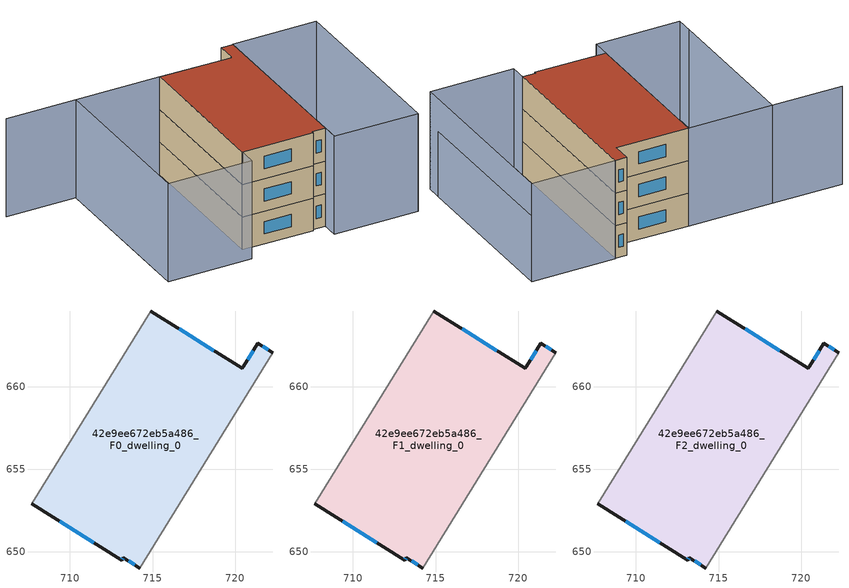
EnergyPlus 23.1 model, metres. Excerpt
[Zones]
42e9ee672eb5a486_F0_dwelling_0
 floor ground (EU_floor_Construction): 721.38,662.61 722.29,662.04 714.23,649.02 713.24,649.64 713.14,649.49 707.68,652.92 714.89,664.57 720.43,661.1 720.48,661.18 z0
 wall outside (EU_wall_Construction): 722.29,662.04 721.38,662.61 720.48,661.18 720.43,661.1 714.89,664.57 / 707.68,652.92 713.14,649.49 713.24,649.64 714.23,649.02 z0:3
 wall adiabatic (EU_wall_Construction): 714.23,649.02 722.29,662.04 / 714.89,664.57 707.68,652.92 z0:3
 window (EU_Window_Construction): 721.1,662.17 720.76,661.63 / 722,662.22 721.66,662.44 / 713.55,649.45 713.92,649.22 / 713.17,649.54 713.21,649.6 / 709.38,651.85 711.44,650.56 / 718.7,662.18 716.61,663.49 z0.93:2.07
42e9ee672eb5a486_F1_dwelling_0
 floor to 42e9ee672eb5a486_F0_dwelling_0 (EU_floor_Construction): 721.38,662.61 722.28,662.04 714.23,649.02 713.24,649.64 713.14,649.49 707.68,652.92 714.89,664.57 720.43,661.1 720.48,661.18 z3
 wall outside (EU_wall_Construction): 722.29,662.04 721.38,662.61 720.48,661.18 720.43,661.1 714.89,664.57 / 707.68,652.92 713.14,649.49 713.24,649.64 714.23,649.02 z3:6
 wall adiabatic (EU_wall_Construction): 714.23,649.02 722.29,662.04 / 714.89,664.57 707.68,652.92 z3:6
 window (EU_Window_Construction): 721.1,662.17 720.76,661.63 / 722,662.22 721.66,662.44 / 713.55,649.45 713.92,649.22 / 713.17,649.54 713.21,649.6 / 709.38,651.85 711.44,650.56 / 718.7,662.18 716.61,663.49 z3.93:5.07
42e9ee672eb5a486_F2_dwelling_0
 floor to 42e9ee672eb5a486_F1_dwelling_0 (EU_floor_Construction): 721.38,662.61 722.28,662.04 714.23,649.02 713.24,649.64 713.14,649.49 707.68,652.92 714.89,664.57 720.43,661.1 720.48,661.18 z6
 wall outside (EU_wall_Construction): 722.29,662.04 721.38,662.61 720.48,661.18 720.43,661.1 714.89,664.57 / 707.68,652.92 713.14,649.49 713.24,649.64 714.23,649.02 z6:9
 wall adiabatic (EU_wall_Construction): 714.23,649.02 722.29,662.04 / 714.89,664.57 707.68,652.92 z6:9
 window (EU_Window_Construction): 721.1,662.17 720.76,661.63 / 722,662.22 721.66,662.44 / 713.55,649.45 713.92,649.22 / 713.17,649.54 713.21,649.6 / 709.38,651.85 711.44,650.56 / 718.7,662.18 716.61,663.49 z6.93:8.07
 roof outside (EU_roof_Construction): 714.23,649.02 722.29,662.04 721.38,662.61 720.48,661.18 720.43,661.1 714.89,664.57 707.68,652.92 713.14,649.49 713.24,649.64 z9
shading: 720.66,644.94 728.78,658.07 z0:6; 703,671.9 708.4,668.57 / 708.4,668.57 701.18,656.88 / 728.79,658.07 719.94,643.76 / 719.94,643.76 713.46,647.77 / 713.46,647.77 722.31,662.08 / 722.31,662.08 728.79,658.07 / 700.36,655.56 708.41,668.58 / 708.41,668.58 714.89,664.58 / 714.89,664.58 706.84,651.55 / 706.84,651.55 700.36,655.56 z0:9
[Building]
EU S2 Campaign: North Axis=0; Terrain=City; Solar Distribution=FullExterior
[Site:Location]
Montreal-Trudeau.Intl.AP: Latitude=45.4667; Longitude=-73.75; Time Zone=-5; Elevation=36
[SizingPeriod:WeatherFileDays]
AnnualSizingPeriod: Begin Month=1; Begin Day of Month=1; End Month=12; End Day of Month=31; Day of Week for Start Day=Monday; Use Weather File Daylight Saving Period=No; Use Weather File Rain and Snow Indicators=No
[MATERIAL]
EU_InternalMass_Material: Roughness=MediumRough; Thickness=0.1; Conductivity=1; Density=1800; Specific Heat=900; Thermal Absorptance=0.9; Solar Absorptance=0.7; Visible Absorptance=0.7
[MATERIAL:NOMASS] Roughness=MediumRough; Thermal Absorptance=0.9; Solar Absorptance=0.7; Visible Absorptance=0.7
Name | Thermal Resistance
EU_wall_NoMass; EU_floor_NoMass | 1.36485
EU_roof_NoMass | 2.55992
[WINDOWMATERIAL:SIMPLEGLAZINGSYSTEM]
EU_Window_SimpleGlazing: UFactor=3.92339; Solar Heat Gain Coefficient=0.8; Visible Transmittance=0.8
[CONSTRUCTION]
EU_wall_Construction: EU_wall_NoMass
EU_roof_Construction: EU_roof_NoMass
EU_floor_Construction: EU_floor_NoMass
EU_Window_Construction: EU_Window_SimpleGlazing
EU_InternalMass_Construction: EU_InternalMass_Material
[ZONE] Type=1; Multiplier=1; Ceiling Height=autocalculate; Volume=318.335; Floor Area=autocalculate; Part of Total Floor Area=Yes
42e9ee672eb5a486_F0_dwelling_0; 42e9ee672eb5a486_F1_dwelling_0; 42e9ee672eb5a486_F2_dwelling_0
[INTERNALMASS] Construction=EU_InternalMass_Construction; Surface Area=106.112
Name | Zone or ZoneList
42e9ee672eb5a486_F0_dwelling_0_EU_InternalMass | 42e9ee672eb5a486_F0_dwelling_0
42e9ee672eb5a486_F1_dwelling_0_EU_InternalMass | 42e9ee672eb5a486_F1_dwelling_0
42e9ee672eb5a486_F2_dwelling_0_EU_InternalMass | 42e9ee672eb5a486_F2_dwelling_0
[OTHEREQUIPMENT] Fuel Type=Electricity; Design Level Calculation Method=Watts/Area; Power per Zone Floor Area=1; Fraction Latent=0; Fraction Radiant=0; Fraction Lost=0; Carbon Dioxide Generation Rate=0; EndUse Subcategory=EU_Step8_InternalGains
Name | Zone or ZoneList or Space or SpaceList | Schedule
EU_Step8_InternalGain_42e9ee672eb5a486_F0_dwelling_0_f000 | 42e9ee672eb5a486_F0_dwelling_0 | EU_Step8_GainSchedule_42e9ee672eb5a486_F0_dwelling_0_f000
EU_Step8_InternalGain_42e9ee672eb5a486_F1_dwelling_0_f000 | 42e9ee672eb5a486_F1_dwelling_0 | EU_Step8_GainSchedule_42e9ee672eb5a486_F1_dwelling_0_f000
EU_Step8_InternalGain_42e9ee672eb5a486_F2_dwelling_0_f000 | 42e9ee672eb5a486_F2_dwelling_0 | EU_Step8_GainSchedule_42e9ee672eb5a486_F2_dwelling_0_f000
[ZONEVENTILATION:DESIGNFLOWRATE] Schedule=EU_AlwaysOn; Design Flow Rate Calculation Method=AirChanges/Hour; Air Changes per Hour=0.860309; Ventilation Type=Natural; Fan Pressure Rise=0; Fan Total Efficiency=1; Constant Term Coefficient=1; Temperature Term Coefficient=0; Velocity Term Coefficient=0; Velocity Squared Term Coefficient=0; Minimum Indoor Temperature=-100; Maximum Indoor Temperature=100; Delta Temperature=-100; Minimum Outdoor Temperature=-100; Maximum Outdoor Temperature=100; Maximum Wind Speed=40
Name | Zone or ZoneList or Space or SpaceList
EU_ConstantAir_42e9ee672eb5a486_F0_dwelling_0 | 42e9ee672eb5a486_F0_dwelling_0
EU_ConstantAir_42e9ee672eb5a486_F1_dwelling_0 | 42e9ee672eb5a486_F1_dwelling_0
EU_ConstantAir_42e9ee672eb5a486_F2_dwelling_0 | 42e9ee672eb5a486_F2_dwelling_0
[HVACTEMPLATE:THERMOSTAT] Constant Heating Setpoint=20; Constant Cooling Setpoint=50
EU_HeatOnly_42e9ee672eb5a486_F0_dwelling_0; EU_HeatOnly_42e9ee672eb5a486_F1_dwelling_0; EU_HeatOnly_42e9ee672eb5a486_F2_dwelling_0
[HVACTEMPLATE:ZONE:IDEALLOADSAIRSYSTEM] System Availability Schedule=EU_AlwaysOn; Maximum Heating Supply Air Temperature=50; Minimum Cooling Supply Air Temperature=13; Maximum Heating Supply Air Humidity Ratio=0.0156; Minimum Cooling Supply Air Humidity Ratio=0.0077; Heating Limit=NoLimit; Cooling Limit=NoLimit; Heating Availability Schedule=EU_AlwaysOn; Cooling Availability Schedule=EU_CoolingOff; Dehumidification Control Type=ConstantSensibleHeatRatio; Cooling Sensible Heat Ratio=0.7; Dehumidification Setpoint=60; Humidification Control Type=None; Humidification Setpoint=30; Outdoor Air Method=None; Outdoor Air Flow Rate per Person=0.00944; Outdoor Air Flow Rate per Zone Floor Area=0; Outdoor Air Flow Rate per Zone=0; Demand Controlled Ventilation Type=None; Outdoor Air Economizer Type=NoEconomizer; Heat Recovery Type=None; Sensible Heat Recovery Effectiveness=0.7; Latent Heat Recovery Effectiveness=0.65
Name | Template Thermostat
42e9ee672eb5a486_F0_dwelling_0 | EU_HeatOnly_42e9ee672eb5a486_F0_dwelling_0
42e9ee672eb5a486_F1_dwelling_0 | EU_HeatOnly_42e9ee672eb5a486_F1_dwelling_0
42e9ee672eb5a486_F2_dwelling_0 | EU_HeatOnly_42e9ee672eb5a486_F2_dwelling_0
[SIZING:ZONE] Zone Cooling Design Supply Air Temperature Input Method=SupplyAirTemperature; Zone Cooling Design Supply Air Temperature=13; Zone Heating Design Supply Air Temperature Input Method=SupplyAirTemperature; Zone Heating Design Supply Air Temperature=50; Zone Cooling Design Supply Air Humidity Ratio=0.008; Zone Heating Design Supply Air Humidity Ratio=0.008; Cooling Design Air Flow Method=DesignDay; Cooling Design Air Flow Rate=0; Cooling Minimum Air Flow per Zone Floor Area=0.000762; Cooling Minimum Air Flow=0; Cooling Minimum Air Flow Fraction=0.2; Heating Design Air Flow Method=DesignDay; Heating Design Air Flow Rate=0; Heating Maximum Air Flow per Zone Floor Area=0.002032; Heating Maximum Air Flow=0.141576; Heating Maximum Air Flow Fraction=0.3; Account for Dedicated Outdoor Air System=No; Dedicated Outdoor Air System Control Strategy=NeutralSupplyAir; Dedicated Outdoor Air Low Setpoint Temperature for Design=autosize; Dedicated Outdoor Air High Setpoint Temperature for Design=autosize; Zone Load Sizing Method=Sensible Load Only No Latent Load; Zone Latent Cooling Design Supply Air Humidity Ratio Input Method=HumidityRatioDifference; Zone Cooling Design Supply Air Humidity Ratio Difference=0.005; Zone Latent Heating Design Supply Air Humidity Ratio Input Method=HumidityRatioDifference; Zone Humidification Design Supply Air Humidity Ratio Difference=0.005
42e9ee672eb5a486_F0_dwelling_0; 42e9ee672eb5a486_F1_dwelling_0; 42e9ee672eb5a486_F2_dwelling_0
[SCHEDULE:CONSTANT]
Name | Hourly Value
EU_AlwaysOn | 1
EU_CoolingOff | 0
[SCHEDULE:FILE] Column Number=1; Rows to Skip at Top=0; Number of Hours of Data=8760; Column Separator=Comma; Interpolate to Timestep=No; Minutes per Item=60; Adjust Schedule for Daylight Savings=Yes
Name | File
EU_Step8_GainSchedule_42e9ee672eb5a486_F0_dwelling_0_f000 | ../../schedules/42e9ee672eb5a486/42e9ee672eb5a486_F0_dwelling_0_f000_gain.csv
EU_Step8_GainSchedule_42e9ee672eb5a486_F1_dwelling_0_f000 | ../../schedules/42e9ee672eb5a486/42e9ee672eb5a486_F1_dwelling_0_f000_gain.csv
EU_Step8_GainSchedule_42e9ee672eb5a486_F2_dwelling_0_f000 | ../../schedules/42e9ee672eb5a486/42e9ee672eb5a486_F2_dwelling_0_f000_gain.csv
